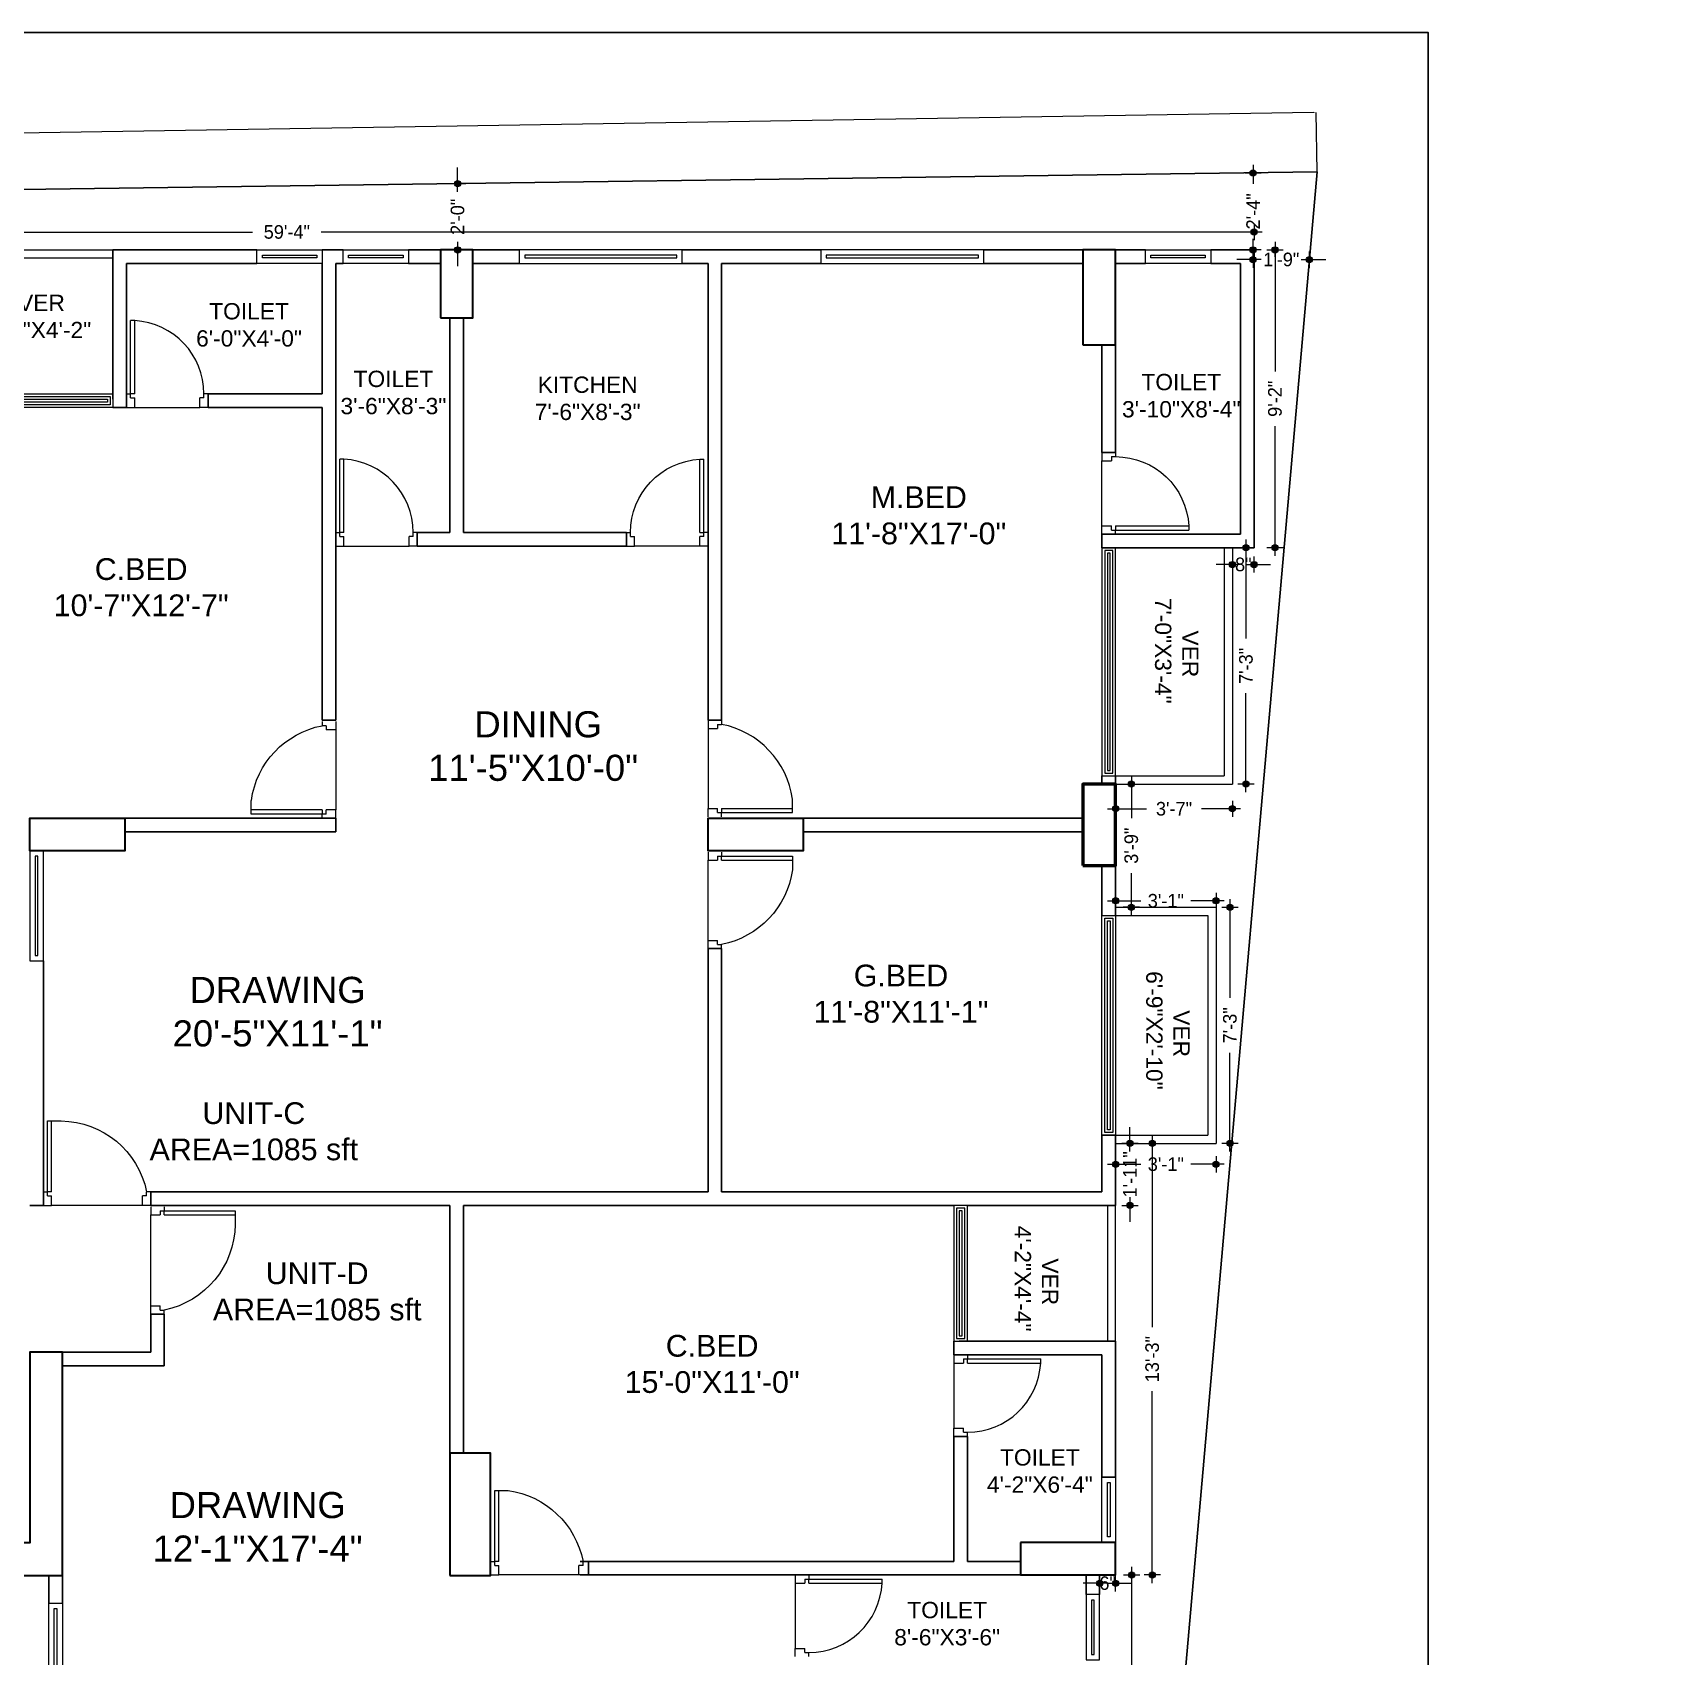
# Model space of a CAD drawing. Header units: feet. Extents: x 26 to 44756, y -209071 to 1253.
# Drawn here: x 5404 to 6002, y 455 to 1053 of the extents above; entities that cross this region are included whole.
import ezdxf

# ---------------------------------------------------------------- set-up
doc = ezdxf.new("R2010")
doc.units = ezdxf.units.FT
doc.header["$MEASUREMENT"] = 0
doc.layers.get('0').update_dxf_attribs({"lineweight": 0})
doc.layers.get('Defpoints').update_dxf_attribs({"lineweight": 15})
for name, color, linetype, lineweight in [('Arrow-Z', 222, 'Continuous', 0), ('COLUMN', 1, 'Continuous', 50), ('Column_Zakirul', 10, 'Continuous', 30), ('DOOR', 13, 'Continuous', 20), ('VER', 30, 'Continuous', 15), ('wall', 250, 'Continuous', 0), ('WALL (I)', 7, 'Continuous', 0), ('WALL 0.30', 3, 'Continuous', 0), ('WIN', 132, 'Continuous', 9)]:
    doc.layers.add(name, color=color, linetype=linetype, lineweight=lineweight)
doc.layers.add('Boundary Line', color=1, linetype='Continuous')
doc.styles.add('1-2', font='arial.ttf')
doc.styles.add('a', font='times.ttf', dxfattribs={"height": 1})
doc.styles.add('arial narrow', font='ARIALN.TTF')
doc.styles.add('DIM', font='arial.ttf', dxfattribs={"width": 0.9, "height": 7})
doc.dimstyles.new('New Dimnsion_Z', dxfattribs={"dimtxt": 5, "dimasz": 3, "dimexe": 0, "dimexo": 0, "dimgap": 0.5, "dimtad": 0, "dimdec": 0, "dimzin": 3, "dimdsep": 46, "dimlunit": 4, "dimtxsty": 'Standard', "dimblk": 'Arrow', "dimcen": 0, "dimse1": 1, "dimse2": 1, "dimclrd": 253, "dimclre": 253, "dimclrt": 142, "dimadec": 1, "dimazin": 1, "dimtfac": 1, "dimtdec": 0, "dimtix": 1, "dimtofl": 0, "dimtmove": 1, "dimatfit": 3, "dimldrblk": 'Arrow', "dimfxl": 3, "dimtolj": 1, "dimtzin": 0, "dimlwd": -1, "dimlwe": -1, "dimarcsym": 0})
doc.dimstyles.new('STANDARD$0', dxfattribs={"dimscale": 0, "dimtxt": 10, "dimasz": 8, "dimexe": 6, "dimexo": 8, "dimgap": 3, "dimtad": 1, "dimdec": 1, "dimzin": 3, "dimdsep": 46, "dimlunit": 4, "dimtxsty": 'DIM', "dimblk": 'DOTSMALL', "dimcen": 0, "dimclrd": 6, "dimclre": 6, "dimclrt": 256, "dimadec": 0, "dimazin": 0, "dimtfac": 1, "dimtdec": 1, "dimtofl": 0, "dimtmove": 2, "dimatfit": 1, "dimldrblk": 'DOTSMALL', "dimfxl": 1, "dimtolj": 1, "dimtzin": 0, "dimarcsym": 0})

# ---------------------------------------------------------------- blocks, each defined once
blk = doc.blocks.new('D2')
at = {"layer": 'DOOR', "linetype": 'ByBlock'}
for p, q in [((-5, 0), (-5, -1.5)), ((0, 0), (0, -3)), ((-3.5, -1.5), (-3.5, -3)), ((-31.96, -27), (-31.96, -28.5)), ((-5, -27), (-31.96, -27)), ((-5, -28.5), (-31.96, -28.5)), ((-5, -27), (-5, -28.5)), ((-5, -30), (-5, -28.5)), ((-3.5, -28.5), (-3.5, -27)), ((0, -30), (0, -27))]:
    blk.add_line(p, q, dxfattribs=at)
for points in [[(-3.5, -1.5), (-5, -1.5)], [(0, -3), (-3.5, -3)], [(-3.5, -28.5), (-5, -28.5)], [(0, -27), (-3.5, -27)]]:
    blk.add_lwpolyline(points, dxfattribs=at)
blk.add_arc((-5, -28.5), 27, 90, 176.81526, dxfattribs=at)
blk = doc.blocks.new('DOOOO')
at = {"layer": 'DOOR'}
blk.add_line((103921.78, 4820.01), (103945.78, 4820.01), dxfattribs=at)
at = {"layer": 'DOOR', "rotation": 270}
blk.add_blockref('D2', (103948.78, 4820.01), dxfattribs=at)
blk = doc.blocks.new('d 36')
at = {"layer": 'DOOR'}
for p, q in [((114513.84, 20341.86), (114508.84, 20341.86)), ((114512.34, 20315.79), (114512.34, 20341.86)), ((114513.84, 20315.79), (114513.84, 20341.86)), ((114479.84, 20315.79), (114481.34, 20315.79)), ((114512.34, 20315.79), (114513.84, 20315.79)), ((114515.34, 20315.79), (114513.84, 20315.79)), ((114479.84, 20310.79), (114482.84, 20310.79)), ((114481.34, 20314.29), (114482.84, 20314.29)), ((114482.84, 20310.79), (114512.34, 20310.79)), ((114513.84, 20314.29), (114512.34, 20314.29)), ((114515.34, 20310.79), (114512.34, 20310.79))]:
    blk.add_line(p, q, dxfattribs=at)
for points in [[(114481.34, 20314.29), (114481.34, 20315.79)], [(114513.84, 20314.29), (114513.84, 20315.79)], [(114482.84, 20310.79), (114482.84, 20314.29)], [(114512.34, 20310.79), (114512.34, 20314.29)]]:
    blk.add_lwpolyline(points, dxfattribs=at)
blk.add_arc((114513.35, 20309.56), 32.61, 97.94778, 168.98864, dxfattribs=at)
blk = doc.blocks.new('d40')
at = {"layer": 'DOOR'}
for p, q in [((66129.59, 28438.54), (66124.59, 28438.54)), ((66128.09, 28412.47), (66128.09, 28438.54)), ((66129.59, 28412.47), (66129.59, 28438.54)), ((66091.59, 28412.47), (66093.09, 28412.47)), ((66128.09, 28412.47), (66129.59, 28412.47)), ((66131.09, 28412.47), (66129.59, 28412.47)), ((66091.59, 28407.47), (66094.59, 28407.47)), ((66093.09, 28410.97), (66094.59, 28410.97)), ((66129.59, 28410.97), (66128.09, 28410.97)), ((66131.09, 28407.47), (66128.09, 28407.47))]:
    blk.add_line(p, q, dxfattribs=at)
for points in [[(66093.09, 28410.97), (66093.09, 28412.47)], [(66129.59, 28410.97), (66129.59, 28412.47)], [(66094.59, 28407.47), (66094.59, 28410.97)], [(66128.09, 28407.47), (66128.09, 28410.97)]]:
    blk.add_lwpolyline(points, dxfattribs=at)
blk.add_arc((66124.92, 28406.07), 32.47, 90.58736, 168.63094, dxfattribs=at)
blk = doc.blocks.new('*D9')
at = {"layer": 'Defpoints', "color": 0, "ltscale": 2, "transparency": 16777216}
for p in [(5876, 1023.57), (5876.34, 1001.67, 821.93), (4487.05, 979.51, 821.93)]:
    blk.add_point(p, dxfattribs=at)
at = {"layer": 'wall', "color": 7, "ltscale": 2, "transparency": 16777216}
for p, q in [((5875, 1023.56), (5222.61, 1013.15)), ((5876.34, 1001.67), (5876, 1023.57)), ((4487.7, 1001.43), (5140.08, 1011.83)), ((4487.05, 979.51), (4486.7, 1001.41))]:
    blk.add_line(p, q, dxfattribs=at)
for points in [[(5874.99, 1023.73), (5875, 1023.39), (5876, 1023.57)], [(4487.7, 1001.59), (4487.71, 1001.26), (4486.7, 1001.41)]]:
    blk.add_solid(points, dxfattribs=at)
at = {"layer": 'wall', "color": 7, "ltscale": 2, "transparency": 16777216, "insert": (5181.35, 1012.49), "char_height": 20, "attachment_point": 5, "rotation": 0.91404, "style": '1-2'}
blk.add_mtext('\\A1;115\'-9"', dxfattribs=at)
blk = doc.blocks.new('Arrow')
at = {"layer": 'Arrow-Z', "ltscale": 10}
h = blk.add_hatch(color=256, dxfattribs=at)
h.dxf.hatch_style = 1
edge = h.paths.add_edge_path()
edge.add_arc((0, 0), 0.377, 0, 360)
for p, q in [((1, 0), (-1, 0)), ((0, 1), (0, -1))]:
    blk.add_line(p, q, dxfattribs=at)
blk.add_circle((0, 0), 0.377, dxfattribs=at)
blk = doc.blocks.new('*D26')
at = {"color": 253, "transparency": 16777216}
for p, q in [((5852.79, 998.35), (5852.79, 997.27)), ((5852.79, 976.02), (5852.79, 977.1))]:
    blk.add_line(p, q, dxfattribs=at)
at = {"layer": 'Defpoints', "color": 0, "transparency": 16777216}
for p in [(5852.79, 1001.35, 821.93), (5852.79, 1001.35), (5853.18, 973.02, 821.93)]:
    blk.add_point(p, dxfattribs=at)
at = {"color": 253, "transparency": 16777216, "xscale": 3, "yscale": 3, "zscale": 3}
for p, rotation in [((5852.79, 1001.35), 90), ((5852.79, 973.02), 270)]:
    blk.add_blockref('Arrow', p, dxfattribs=dict(at, rotation=rotation))
at = {"color": 142, "transparency": 16777216, "insert": (5852.79, 987.18), "char_height": 5, "attachment_point": 5, "rotation": 90}
blk.add_mtext('\\A1;2\'-4"', dxfattribs=at)
blk = doc.blocks.new('*D27')
at = {"color": 253, "transparency": 16777216}
for p, q in [((5849.79, 969.45), (5846.79, 969.45)), ((5876.51, 969.45), (5879.51, 969.45))]:
    blk.add_line(p, q, dxfattribs=at)
at = {"layer": 'Defpoints', "color": 0, "transparency": 16777216}
for p in [(5852.79, 970.02), (5873.51, 969.45), (5873.51, 969.36, 821.93)]:
    blk.add_point(p, dxfattribs=at)
at = {"color": 253, "transparency": 16777216, "xscale": 3, "yscale": 3, "zscale": 3}
blk.add_blockref('Arrow', (5852.79, 969.45), dxfattribs=at)
at = {"color": 253, "transparency": 16777216, "xscale": 3, "yscale": 3, "zscale": 3, "rotation": 180}
blk.add_blockref('Arrow', (5873.51, 969.45), dxfattribs=at)
at = {"color": 142, "transparency": 16777216, "insert": (5863.15, 969.45), "char_height": 5, "attachment_point": 5}
blk.add_mtext('\\A1;1\'-9"', dxfattribs=at)
blk = doc.blocks.new('*D28')
at = {"color": 253, "transparency": 16777216}
for p, q in [((5560.01, 1000.34), (5560.01, 1003.34)), ((5560.01, 970.02), (5560.01, 967.02))]:
    blk.add_line(p, q, dxfattribs=at)
at = {"layer": 'Defpoints', "color": 0, "transparency": 16777216}
for p in [(5557.75, 997.34, 821.93), (5560.01, 997.34), (5558.08, 973.02, 821.93)]:
    blk.add_point(p, dxfattribs=at)
at = {"color": 253, "transparency": 16777216, "xscale": 3, "yscale": 3, "zscale": 3}
for p, rotation in [((5560.01, 997.34), 270), ((5560.01, 973.02), 90)]:
    blk.add_blockref('Arrow', p, dxfattribs=dict(at, rotation=rotation))
at = {"color": 142, "transparency": 16777216, "insert": (5560.01, 985.18), "char_height": 5, "attachment_point": 5, "rotation": 90}
blk.add_mtext('\\A1;2\'-0"', dxfattribs=at)
blk = doc.blocks.new('*D15')
at = {"color": 253, "transparency": 16777216}
for p, q in [((5144.18, 979.57), (5484.6, 979.57)), ((5850.18, 979.57), (5509.76, 979.57))]:
    blk.add_line(p, q, dxfattribs=at)
at = {"layer": 'Defpoints', "color": 0, "transparency": 16777216}
for p in [(5853.18, 979.57), (5141.18, 973.02), (5853.18, 966.45, 821.93)]:
    blk.add_point(p, dxfattribs=at)
at = {"color": 253, "transparency": 16777216, "xscale": 3, "yscale": 3, "zscale": 3, "rotation": 180}
blk.add_blockref('Arrow', (5141.18, 979.57), dxfattribs=at)
at = {"color": 253, "transparency": 16777216, "xscale": 3, "yscale": 3, "zscale": 3}
blk.add_blockref('Arrow', (5853.18, 979.57), dxfattribs=at)
at = {"color": 142, "transparency": 16777216, "insert": (5497.18, 979.57), "char_height": 5, "attachment_point": 5}
blk.add_mtext('\\A1;59\'-4"', dxfattribs=at)
blk = doc.blocks.new('*D37')
at = {"color": 253, "transparency": 16777216}
for p, q in [((5842.18, 857.22), (5839.18, 857.22)), ((5856.18, 857.22), (5859.18, 857.22))]:
    blk.add_line(p, q, dxfattribs=at)
at = {"layer": 'Defpoints', "color": 0, "transparency": 16777216}
for p in [(5845.18, 863.4, 821.93), (5853.18, 863.4, 821.93), (5853.18, 857.22)]:
    blk.add_point(p, dxfattribs=at)
at = {"color": 253, "transparency": 16777216, "xscale": 3, "yscale": 3, "zscale": 3}
blk.add_blockref('Arrow', (5845.18, 857.22), dxfattribs=at)
at = {"color": 253, "transparency": 16777216, "xscale": 3, "yscale": 3, "zscale": 3, "rotation": 180}
blk.add_blockref('Arrow', (5853.18, 857.22), dxfattribs=at)
at = {"color": 142, "transparency": 16777216, "insert": (5849.18, 857.22), "char_height": 5, "attachment_point": 5}
blk.add_mtext('\\A1;8"', dxfattribs=at)
blk = doc.blocks.new('*D38')
at = {"color": 253, "transparency": 16777216}
for p, q in [((5860.85, 970.02), (5860.85, 928.29)), ((5860.85, 866.4), (5860.85, 908.13))]:
    blk.add_line(p, q, dxfattribs=at)
at = {"layer": 'Defpoints', "color": 0, "transparency": 16777216}
for p in [(5853.18, 973.02, 821.93), (5860.85, 973.02), (5853.18, 863.4, 821.93)]:
    blk.add_point(p, dxfattribs=at)
at = {"color": 253, "transparency": 16777216, "xscale": 3, "yscale": 3, "zscale": 3}
for p, rotation in [((5860.85, 973.02), 90), ((5860.85, 863.4), 270)]:
    blk.add_blockref('Arrow', p, dxfattribs=dict(at, rotation=rotation))
at = {"color": 142, "transparency": 16777216, "insert": (5860.85, 918.21), "char_height": 5, "attachment_point": 5, "rotation": 90}
blk.add_mtext('\\A1;9\'-2"', dxfattribs=at)
blk = doc.blocks.new('*D39')
at = {"color": 253, "transparency": 16777216}
for p, q in [((5850.17, 860.4), (5850.17, 829.99)), ((5850.17, 779.4), (5850.17, 809.82))]:
    blk.add_line(p, q, dxfattribs=at)
at = {"layer": 'Defpoints', "color": 0, "transparency": 16777216}
for p in [(5845.18, 863.4, 821.93), (5850.17, 863.4), (5845.18, 776.4, 821.93)]:
    blk.add_point(p, dxfattribs=at)
at = {"color": 253, "transparency": 16777216, "xscale": 3, "yscale": 3, "zscale": 3}
for p, rotation in [((5850.17, 863.4), 90), ((5850.17, 776.4), 270)]:
    blk.add_blockref('Arrow', p, dxfattribs=dict(at, rotation=rotation))
at = {"color": 142, "transparency": 16777216, "insert": (5850.17, 819.9), "char_height": 5, "attachment_point": 5, "rotation": 90}
blk.add_mtext('\\A1;7\'-3"', dxfattribs=at)
blk = doc.blocks.new('*D40')
at = {"color": 253, "transparency": 16777216}
for p, q in [((5805.18, 767.31), (5813.6, 767.31)), ((5842.18, 767.31), (5833.76, 767.31))]:
    blk.add_line(p, q, dxfattribs=at)
at = {"layer": 'Defpoints', "color": 0, "transparency": 16777216}
for p in [(5802.18, 776.4, 821.93), (5845.18, 776.4, 821.93), (5845.18, 767.31)]:
    blk.add_point(p, dxfattribs=at)
at = {"color": 253, "transparency": 16777216, "xscale": 3, "yscale": 3, "zscale": 3, "rotation": 180}
blk.add_blockref('Arrow', (5802.18, 767.31), dxfattribs=at)
at = {"color": 253, "transparency": 16777216, "xscale": 3, "yscale": 3, "zscale": 3}
blk.add_blockref('Arrow', (5845.18, 767.31), dxfattribs=at)
at = {"color": 142, "transparency": 16777216, "insert": (5823.68, 767.31), "char_height": 5, "attachment_point": 5}
blk.add_mtext('\\A1;3\'-7"', dxfattribs=at)
blk = doc.blocks.new('*D41')
at = {"color": 253, "transparency": 16777216}
for p, q in [((5805.18, 733.45), (5811.43, 733.45)), ((5836.18, 733.45), (5829.93, 733.45))]:
    blk.add_line(p, q, dxfattribs=at)
at = {"layer": 'Defpoints', "color": 0, "transparency": 16777216}
for p in [(5802.18, 733.45), (5802.18, 731.08, 821.93), (5839.18, 731.08, 821.93)]:
    blk.add_point(p, dxfattribs=at)
at = {"color": 253, "transparency": 16777216, "xscale": 3, "yscale": 3, "zscale": 3, "rotation": 180}
blk.add_blockref('Arrow', (5802.18, 733.45), dxfattribs=at)
at = {"color": 253, "transparency": 16777216, "xscale": 3, "yscale": 3, "zscale": 3}
blk.add_blockref('Arrow', (5839.18, 733.45), dxfattribs=at)
at = {"color": 142, "transparency": 16777216, "insert": (5820.68, 733.45), "char_height": 5, "attachment_point": 5}
blk.add_mtext('\\A1;3\'-1"', dxfattribs=at)
blk = doc.blocks.new('*D42')
at = {"color": 253, "transparency": 16777216}
for p, q in [((5807.98, 773.4), (5807.98, 763.82)), ((5807.98, 734.08), (5807.98, 743.66))]:
    blk.add_line(p, q, dxfattribs=at)
at = {"layer": 'Defpoints', "color": 0, "transparency": 16777216}
for p in [(5809.2, 776.4, 821.93), (5807.17, 731.08, 821.93), (5807.98, 731.08)]:
    blk.add_point(p, dxfattribs=at)
at = {"color": 253, "transparency": 16777216, "xscale": 3, "yscale": 3, "zscale": 3}
for p, rotation in [((5807.98, 776.4), 90), ((5807.98, 731.08), 270)]:
    blk.add_blockref('Arrow', p, dxfattribs=dict(at, rotation=rotation))
at = {"color": 142, "transparency": 16777216, "insert": (5807.98, 753.74), "char_height": 5, "attachment_point": 5, "rotation": 90}
blk.add_mtext('\\A1;3\'-9"', dxfattribs=at)
blk = doc.blocks.new('*D43')
at = {"color": 253, "transparency": 16777216}
for p, q in [((5844.27, 728.08), (5844.27, 697.72)), ((5844.27, 647.19), (5844.27, 677.55))]:
    blk.add_line(p, q, dxfattribs=at)
at = {"layer": 'Defpoints', "color": 0, "transparency": 16777216}
for p in [(5839.18, 731.08, 821.93), (5839.18, 644.19, 821.93), (5844.27, 644.19)]:
    blk.add_point(p, dxfattribs=at)
at = {"color": 253, "transparency": 16777216, "xscale": 3, "yscale": 3, "zscale": 3}
for p, rotation in [((5844.27, 731.08), 90), ((5844.27, 644.19), 270)]:
    blk.add_blockref('Arrow', p, dxfattribs=dict(at, rotation=rotation))
at = {"color": 142, "transparency": 16777216, "insert": (5844.27, 687.63), "char_height": 5, "attachment_point": 5, "rotation": 90}
blk.add_mtext('\\A1;7\'-3"', dxfattribs=at)
blk = doc.blocks.new('*D44')
at = {"color": 253, "transparency": 16777216}
for p, q in [((5805.18, 636.52), (5811.43, 636.52)), ((5836.18, 636.52), (5829.93, 636.52))]:
    blk.add_line(p, q, dxfattribs=at)
at = {"layer": 'Defpoints', "color": 0, "transparency": 16777216}
for p in [(5802.18, 644.19, 821.93), (5839.18, 644.19, 821.93), (5802.18, 636.52)]:
    blk.add_point(p, dxfattribs=at)
at = {"color": 253, "transparency": 16777216, "xscale": 3, "yscale": 3, "zscale": 3, "rotation": 180}
blk.add_blockref('Arrow', (5802.18, 636.52), dxfattribs=at)
at = {"color": 253, "transparency": 16777216, "xscale": 3, "yscale": 3, "zscale": 3}
blk.add_blockref('Arrow', (5839.18, 636.52), dxfattribs=at)
at = {"color": 142, "transparency": 16777216, "insert": (5820.68, 636.52), "char_height": 5, "attachment_point": 5}
blk.add_mtext('\\A1;3\'-1"', dxfattribs=at)
blk = doc.blocks.new('*D45')
at = {"color": 253, "transparency": 16777216}
for p, q in [((5807.43, 647.19), (5807.43, 650.19)), ((5807.43, 618.36), (5807.43, 615.36))]:
    blk.add_line(p, q, dxfattribs=at)
at = {"layer": 'Defpoints', "color": 0, "transparency": 16777216}
for p in [(5802.18, 644.19, 821.93), (5807.43, 621.36), (44755.79, 621.36, 821.93)]:
    blk.add_point(p, dxfattribs=at)
at = {"color": 253, "transparency": 16777216, "xscale": 3, "yscale": 3, "zscale": 3}
for p, rotation in [((5807.43, 644.19), 270), ((5807.43, 621.36), 90)]:
    blk.add_blockref('Arrow', p, dxfattribs=dict(at, rotation=rotation))
at = {"color": 142, "transparency": 16777216, "insert": (5807.43, 632.78), "char_height": 5, "attachment_point": 5, "rotation": 90}
blk.add_mtext('\\A1;1\'-11"', dxfattribs=at)
blk = doc.blocks.new('*D46')
at = {"color": 253, "transparency": 16777216}
for p, q in [((5815.66, 641.19), (5815.66, 576.53)), ((5815.66, 488.36), (5815.66, 553.03))]:
    blk.add_line(p, q, dxfattribs=at)
at = {"layer": 'Defpoints', "color": 0, "transparency": 16777216}
for p in [(5815.66, 644.19), (5820.68, 644.19, 821.93), (5802.18, 485.36, 821.93)]:
    blk.add_point(p, dxfattribs=at)
at = {"color": 253, "transparency": 16777216, "xscale": 3, "yscale": 3, "zscale": 3}
for p, rotation in [((5815.66, 644.19), 90), ((5815.66, 485.36), 270)]:
    blk.add_blockref('Arrow', p, dxfattribs=dict(at, rotation=rotation))
at = {"color": 142, "transparency": 16777216, "insert": (5815.66, 564.78), "char_height": 5, "attachment_point": 5, "rotation": 90}
blk.add_mtext('\\A1;13\'-3"', dxfattribs=at)
blk = doc.blocks.new('*D47')
at = {"color": 253, "transparency": 16777216}
for p, q in [((5793.31, 482.33), (5790.31, 482.33)), ((5805.18, 482.33), (5808.18, 482.33))]:
    blk.add_line(p, q, dxfattribs=at)
at = {"layer": 'Defpoints', "color": 0, "transparency": 16777216}
for p in [(5796.31, 485.36, 821.93), (5802.18, 485.36, 821.93), (5802.18, 482.33)]:
    blk.add_point(p, dxfattribs=at)
at = {"color": 253, "transparency": 16777216, "xscale": 3, "yscale": 3, "zscale": 3}
blk.add_blockref('Arrow', (5796.31, 482.33), dxfattribs=at)
at = {"color": 253, "transparency": 16777216, "xscale": 3, "yscale": 3, "zscale": 3, "rotation": 180}
blk.add_blockref('Arrow', (5802.18, 482.33), dxfattribs=at)
at = {"color": 142, "transparency": 16777216, "insert": (5799.24, 482.33), "char_height": 5, "attachment_point": 5}
blk.add_mtext('\\A1;6"', dxfattribs=at)
blk = doc.blocks.new('*D48')
at = {"color": 253, "transparency": 16777216}
for p, q in [((5808.08, 482.36), (5808.08, 424.46)), ((5808.08, 343.89), (5808.08, 401.79))]:
    blk.add_line(p, q, dxfattribs=at)
at = {"layer": 'Defpoints', "color": 0, "transparency": 16777216}
for p in [(5800.33, 485.36, 821.93), (5808.08, 485.36), (5796.31, 340.89, 821.93)]:
    blk.add_point(p, dxfattribs=at)
at = {"color": 253, "transparency": 16777216, "xscale": 3, "yscale": 3, "zscale": 3}
for p, rotation in [((5808.08, 485.36), 90), ((5808.08, 340.89), 270)]:
    blk.add_blockref('Arrow', p, dxfattribs=dict(at, rotation=rotation))
at = {"color": 142, "transparency": 16777216, "insert": (5808.08, 413.13), "char_height": 5, "attachment_point": 5, "rotation": 90}
blk.add_mtext('\\A1;12\'-0"', dxfattribs=at)

msp = doc.modelspace()

# ---------------------------------------------------------------- linework, layer by layer
at = {"color": 7, "lineweight": 25, "ltscale": 2}
for p, q in [((5433.18, 973.02, 821.93), (5433.18, 920.02, 821.93)), ((5433.18, 973.02, 821.93), (5486.18, 973.02, 821.93)), ((5510.18, 973.02, 821.93), (5517.93, 973.02, 821.93)), ((5541.93, 973.02, 821.93), (5553.68, 973.02, 821.93)), ((5565.68, 973.02, 821.93), (5582.71, 973.02, 821.93)), ((5642.71, 973.02, 821.93), (5693.68, 973.02, 821.93)), ((5753.68, 973.02, 821.93), (5790.18, 973.02, 821.93)), ((5802.18, 973.02, 821.93), (5813.18, 973.02, 821.93)), ((5837.18, 973.02, 821.93), (5853.18, 973.02, 821.93)), ((5853.18, 973.02, 821.93), (5853.18, 863.4, 821.93)), ((5438.18, 968.02, 821.93), (5438.18, 915.02, 821.93)), ((5438.18, 968.02, 821.93), (5486.18, 968.02, 821.93)), ((5510.18, 968.02, 821.93), (5510.18, 920.02, 821.93)), ((5515.18, 968.02, 821.93), (5515.18, 799.9, 821.93)), ((5515.18, 968.02, 821.93), (5517.93, 968.02, 821.93)), ((5541.93, 968.02, 821.93), (5553.68, 968.02, 821.93)), ((5565.68, 968.02, 821.93), (5582.71, 968.02, 821.93)), ((5642.71, 968.02, 821.93), (5652.18, 968.02, 821.93)), ((5652.18, 968.02, 821.93), (5652.18, 799.9, 821.93)), ((5657.18, 968.02, 821.93), (5657.18, 799.9, 821.93)), ((5657.18, 968.02, 821.93), (5693.68, 968.02, 821.93)), ((5753.68, 968.02, 821.93), (5790.18, 968.02, 821.93)), ((5802.18, 968.02, 821.93), (5813.18, 968.02, 821.93)), ((5837.18, 968.02, 821.93), (5848.18, 968.02, 821.93)), ((5848.18, 968.02, 821.93), (5848.18, 868.4, 821.93)), ((5557.18, 948.02, 821.93), (5557.18, 869.02, 821.93)), ((5562.18, 948.02, 821.93), (5562.18, 869.02, 821.93)), ((5797.18, 938.02, 821.93), (5797.18, 898.4, 821.93)), ((5802.18, 938.02, 821.93), (5802.18, 898.4, 821.93)), ((5433.18, 920.02, 821.93), (5433.18, 918.02, 821.93)), ((5468.18, 920.02, 821.93), (5510.18, 920.02, 821.93)), ((5468.18, 920.02, 821.93), (5468.18, 915.02, 821.93)), ((5433.18, 915.02, 821.93), (5438.18, 915.02, 821.93)), ((5468.18, 915.02, 821.93), (5510.18, 915.02, 821.93)), ((5510.18, 915.02, 821.93), (5510.18, 799.9, 821.93)), ((5797.18, 898.4, 821.93), (5802.18, 898.4, 821.93)), ((5545.18, 869.02, 821.93), (5557.18, 869.02, 821.93)), ((5545.18, 869.02, 821.93), (5545.18, 864.02, 821.93)), ((5562.18, 869.02, 821.93), (5622.18, 869.02, 821.93)), ((5622.18, 869.02, 821.93), (5622.18, 864.02, 821.93)), ((5797.18, 868.4, 821.93), (5797.18, 863.4, 821.93)), ((5797.18, 868.4, 821.93), (5848.18, 868.4, 821.93)), ((5545.18, 864.02, 821.93), (5622.18, 864.02, 821.93)), ((5797.18, 863.4, 821.93), (5802.18, 863.4, 821.93)), ((5802.18, 863.4, 821.93), (5853.18, 863.4, 821.93)), ((5510.18, 799.9, 821.93), (5515.18, 799.9, 821.93)), ((5652.18, 799.9, 821.93), (5657.18, 799.9, 821.93)), ((5797.18, 779.47, 821.93), (5797.18, 776.4, 821.93)), ((5802.18, 779.47, 821.93), (5802.18, 776.4, 821.93)), ((5437.58, 763.9, 821.93), (5515.18, 763.9, 821.93)), ((5515.18, 763.9, 821.93), (5515.18, 758.9, 821.93)), ((5687.18, 763.9, 821.93), (5790.18, 763.9, 821.93)), ((5437.58, 758.9, 821.93), (5515.18, 758.9, 821.93)), ((5687.18, 758.9, 821.93), (5790.18, 758.9, 821.93)), ((5797.18, 746.4, 821.93), (5797.18, 728.08, 821.93)), ((5802.18, 746.4, 821.93), (5802.18, 728.08, 821.93)), ((5652.18, 715.9, 821.93), (5652.18, 626.36, 821.93)), ((5652.18, 715.9, 821.93), (5652.18, 626.36, 821.93)), ((5652.18, 715.9, 821.93), (5657.18, 715.9, 821.93)), ((5657.18, 715.9, 821.93), (5657.18, 626.36, 821.93)), ((5657.18, 715.9, 821.93), (5657.18, 626.36, 821.93)), ((5407.58, 711.36, 821.93), (5407.58, 621.36, 821.93)), ((5797.18, 647.19, 821.93), (5797.18, 626.36, 821.93)), ((5802.18, 647.19, 821.93), (5802.18, 621.36, 821.93)), ((5447.08, 626.36, 821.93), (5652.18, 626.36, 821.93)), ((5447.08, 626.36, 821.93), (5447.08, 623.36, 821.93)), ((5447.08, 625.86, 821.93), (5447.08, 621.36, 821.93)), ((5657.18, 626.36, 821.93), (5797.18, 626.36, 821.93)), ((5402.58, 621.36, 821.93), (5407.58, 621.36, 821.93)), ((5447.08, 621.36, 821.93), (5557.18, 621.36, 821.93)), ((5557.18, 621.36, 821.93), (5557.18, 515.36, 821.93)), ((5557.18, 621.36, 821.93), (5557.18, 530.15, 821.93)), ((5562.18, 621.36, 821.93), (5742.66, 621.36, 821.93)), ((5562.18, 621.36, 821.93), (5562.18, 530.15, 821.93)), ((5562.18, 621.36, 821.93), (5562.18, 530.15, 821.93)), ((5747.66, 621.36, 821.93), (5802.18, 621.36, 821.93)), ((5452.08, 581.36, 821.93), (5447.08, 581.36, 821.93)), ((5447.08, 581.36, 821.93), (5447.08, 567.36, 821.93)), ((5452.08, 562.36, 821.93), (5452.08, 581.36, 821.93)), ((5742.66, 571.36, 821.93), (5742.66, 566.36, 821.93)), ((5744.66, 571.36, 821.93), (5747.66, 571.36, 821.93)), ((5747.66, 571.36, 821.93), (5802.18, 571.36, 821.93)), ((5802.18, 571.36, 821.93), (5802.18, 521.36, 821.93)), ((5414.58, 567.36, 821.93), (5447.08, 567.36, 821.93)), ((5742.66, 566.36, 821.93), (5797.18, 566.36, 821.93)), ((5797.18, 566.36, 821.93), (5797.18, 521.36, 821.93)), ((5414.58, 562.36, 821.93), (5452.08, 562.36, 821.93)), ((5742.66, 536.36, 821.93), (5747.66, 536.36, 821.93)), ((5742.66, 536.36, 821.93), (5742.66, 490.36, 821.93)), ((5747.66, 536.36, 821.93), (5747.66, 490.36, 821.93)), ((5797.18, 521.36, 821.93), (5802.18, 521.36, 821.93)), ((5409.58, 485.15, 821.93), (5409.58, 475.02, 821.93)), ((5414.58, 485.15, 821.93), (5414.58, 475.02, 821.93)), ((5605.18, 490.36, 821.93), (5742.66, 490.36, 821.93)), ((5605.18, 485.36, 821.93), (5767.18, 485.36, 821.93)), ((5608.18, 485.36, 821.93), (5608.18, 490.36, 821.93)), ((5747.66, 490.36, 821.93), (5767.18, 490.36, 821.93)), ((5791.31, 478.13, 821.93), (5791.31, 485.36, 821.93)), ((5796.31, 478.13, 821.93), (5796.31, 485.36, 821.93))]:
    msp.add_line(p, q, dxfattribs=at)
msp.add_lwpolyline([(4266.55, 1052.99), (5917.26, 1052.99), (5917.26, 14.05), (4266.55, 14.05)], close=True, dxfattribs=at)
at = {"layer": 'Boundary Line'}
for p, q in [((4551.34, 983.64, 821.93), (5876.34, 1001.67, 821.93)), ((5876.34, 1001.67, 821.93), (5806.03, 200.57, 821.93))]:
    msp.add_line(p, q, dxfattribs=at)
at = {"layer": 'COLUMN', "ltscale": 85, "elevation": 821.93}
msp.add_lwpolyline([(5790.18, 746.4), (5802.18, 746.4), (5802.18, 776.4), (5790.18, 776.4)], close=True, dxfattribs=at)
at = {"layer": 'Column_Zakirul', "ltscale": 85, "elevation": 821.93}
for points in [[(5553.68, 948.02), (5565.68, 948.02), (5565.68, 973.02), (5553.68, 973.02)], [(5790.18, 938.02), (5802.18, 938.02), (5802.18, 973.02), (5790.18, 973.02)], [(5790.18, 746.4), (5802.18, 746.4), (5802.18, 776.4), (5790.18, 776.4)], [(5437.58, 763.9), (5437.58, 751.9), (5402.58, 751.9), (5402.58, 763.9)], [(5687.18, 763.9), (5687.18, 751.9), (5652.18, 751.9), (5652.18, 763.9)], [(5312.58, 567.36), (5300.58, 567.36), (5300.58, 485.15), (5414.58, 485.15), (5414.58, 567.36), (5402.58, 567.36), (5402.58, 497.15), (5312.58, 497.15)], [(5557.18, 485.15), (5572.18, 485.15), (5572.18, 530.15), (5557.18, 530.15)], [(5767.18, 497.36), (5767.18, 485.36), (5802.18, 485.36), (5802.18, 497.36)]]:
    msp.add_lwpolyline(points, close=True, dxfattribs=at)
at = {"layer": 'DOOR'}
for p, q in [((5444.08, 621.36, 821.93), (5410.58, 621.36, 821.93)), ((5447.08, 584.36, 821.93), (5447.08, 617.86, 821.93))]:
    msp.add_line(p, q, dxfattribs=at)
at = {"layer": 'VER', "ltscale": 85}
for p, q in [((5378.58, 973.02, 821.93), (5433.18, 973.02, 821.93)), ((5381.58, 970.02, 821.93), (5433.18, 970.02, 821.93)), ((5842.18, 863.4, 821.93), (5842.18, 779.47, 821.93)), ((5845.18, 863.4, 821.93), (5845.18, 776.4, 821.93)), ((5797.18, 779.47, 821.93), (5842.18, 779.47, 821.93)), ((5802.18, 776.4, 821.93), (5845.18, 776.4, 821.93)), ((5802.18, 731.08, 821.93), (5839.18, 731.08, 821.93)), ((5839.18, 731.08, 821.93), (5839.18, 644.19, 821.93)), ((5797.18, 728.08, 821.93), (5836.18, 728.08, 821.93)), ((5836.18, 728.08, 821.93), (5836.18, 647.19, 821.93)), ((5797.18, 647.19, 821.93), (5836.18, 647.19, 821.93)), ((5802.18, 644.19, 821.93), (5839.18, 644.19, 821.93)), ((5799.18, 621.36, 821.93), (5799.18, 571.36, 821.93)), ((5802.18, 571.36, 821.93), (5802.18, 621.36, 821.93))]:
    msp.add_line(p, q, dxfattribs=at)
at = {"layer": 'wall', "color": 5, "ltscale": 85, "elevation": 821.93}
for points in [[(5486.18, 973.02), (5510.18, 973.02), (5510.18, 968.02), (5486.18, 968.02)], [(5488.18, 971.02), (5508.18, 971.02), (5508.18, 970.02), (5488.18, 970.02)], [(5517.93, 973.02), (5541.93, 973.02), (5541.93, 968.02), (5517.93, 968.02)], [(5519.93, 971.02), (5539.93, 971.02), (5539.93, 970.02), (5519.93, 970.02)], [(5582.71, 968.02), (5642.71, 968.02), (5642.71, 973.02), (5582.71, 973.02)], [(5584.71, 970.02), (5640.71, 970.02), (5640.71, 971.02), (5584.71, 971.02)], [(5693.68, 968.02), (5753.68, 968.02), (5753.68, 973.02), (5693.68, 973.02)], [(5695.68, 970.02), (5751.68, 970.02), (5751.68, 971.02), (5695.68, 971.02)], [(5813.18, 973.02), (5837.18, 973.02), (5837.18, 968.02), (5813.18, 968.02)], [(5815.18, 971.02), (5835.18, 971.02), (5835.18, 970.02), (5815.18, 970.02)], [(5433.18, 915.02), (5383.58, 915.02), (5383.58, 920.02), (5433.18, 920.02)], [(5432.18, 916.02), (5384.58, 916.02), (5384.58, 919.02), (5432.18, 919.02)], [(5431.18, 917.02), (5385.58, 917.02), (5385.58, 918.02), (5431.18, 918.02)], [(5797.18, 779.47), (5802.18, 779.47), (5802.18, 863.4), (5797.18, 863.4)], [(5798.18, 780.47), (5801.18, 780.47), (5801.18, 862.4), (5798.18, 862.4)], [(5799.18, 781.47), (5800.18, 781.47), (5800.18, 861.4), (5799.18, 861.4)], [(5402.58, 711.36), (5407.58, 711.36), (5407.58, 751.9), (5402.58, 751.9)], [(5404.58, 713.36), (5405.58, 713.36), (5405.58, 749.9), (5404.58, 749.9)], [(5797.18, 728.08), (5802.18, 728.08), (5802.18, 647.19), (5797.18, 647.19)], [(5798.18, 727.08), (5801.18, 727.08), (5801.18, 648.19), (5798.18, 648.19)], [(5799.18, 726.08), (5800.18, 726.08), (5800.18, 649.19), (5799.18, 649.19)], [(5742.66, 571.36), (5747.66, 571.36), (5747.66, 621.36), (5742.66, 621.36)], [(5743.66, 572.36), (5746.66, 572.36), (5746.66, 620.36), (5743.66, 620.36)], [(5744.66, 573.36), (5745.66, 573.36), (5745.66, 619.36), (5744.66, 619.36)], [(5797.18, 521.36), (5802.18, 521.36), (5802.18, 497.36), (5797.18, 497.36)], [(5799.18, 519.36), (5800.18, 519.36), (5800.18, 499.36), (5799.18, 499.36)], [(5409.58, 475.02), (5414.58, 475.02), (5414.58, 415.02), (5409.58, 415.02)], [(5411.58, 473.02), (5412.58, 473.02), (5412.58, 417.02), (5411.58, 417.02)], [(5796.31, 478.13), (5791.31, 478.13), (5791.31, 454.13), (5796.31, 454.13)], [(5794.31, 476.13), (5793.31, 476.13), (5793.31, 456.13), (5794.31, 456.13)]]:
    msp.add_lwpolyline(points, close=True, dxfattribs=at)

# ---------------------------------------------------------------- block references
at = {"layer": 'wall', "color": 0}
for p in [(-98480.6, -3904.99, 821.93), (-98403.6, -3955.99, 821.93)]:
    msp.add_blockref('DOOOO', p, dxfattribs=at)
at = {"layer": 'wall', "color": 0, "xscale": -1, "rotation": 270}
msp.add_blockref('DOOOO', (977.17, -103050.37, 821.93), dxfattribs=at)
at = {"layer": 'wall', "color": 0, "xscale": -1}
msp.add_blockref('DOOOO', (109570.96, -3955.99, 821.93), dxfattribs=at)
at = {"layer": 'wall', "color": 0, "rotation": 270}
for p in [(922.66, 104485.14, 821.93), (864.3, 104404.14, 821.93)]:
    msp.add_blockref('DOOOO', p, dxfattribs=at)
at = {"layer": 'WALL 0.30', "xscale": -1}
msp.add_blockref('d40', (71538.67, -27786.11, 821.93), dxfattribs=at)
at = {"layer": 'WALL 0.30', "xscale": -1, "rotation": 270}
msp.add_blockref('d40', (-22960.39, -65510.22, 821.93), dxfattribs=at)
at = {"layer": 'WIN', "color": 4, "xscale": -1}
for p, rotation in [((25825.97, 115279.24, 821.93), 90), ((-14658.61, -113763.94, 821.93), 270)]:
    msp.add_blockref('d 36', p, dxfattribs=dict(at, rotation=rotation))
at = {"layer": 'WIN', "color": 4, "rotation": 270}
msp.add_blockref('d 36', (-14658.61, 115279.74, 821.93), dxfattribs=at)
at = {"layer": 'WIN', "color": 4, "xscale": -1}
msp.add_blockref('d 36', (120087.52, -19825.43, 821.93), dxfattribs=at)

# ---------------------------------------------------------------- texts
at = {"layer": 'WALL (I)', "lineweight": 30}
for s, insert, char_height, attachment_point, style in [('{\\fArial|b0|i0|c0|p34; VER\\P4\'-4"X4\'-2"}', (5405.72, 948.52), 6, 5, 'arial narrow'), ('{\\fArial|b0|i0|c0|p34;M.BED\\P11\'-8"X17\'-0"}', (5729.76, 864.55), 8, 8, 'a'), ('{\\fArial|b0|i0|c0|p34;C.BED\\P10\'-7"X12\'-7"}', (5443.57, 838.09), 8, 8, 'a'), ('{\\fArial|b0|i0|c0|p34;G.BED\\P11\'-8"X11\'-1"}', (5723.21, 688.51), 8, 8, 'a'), ('{\\fArial|b0|i0|c0|p34;UNIT-C\\PAREA=1085 sft }', (5485.03, 637.87), 8, 8, 'a'), ('{\\fArial|b0|i0|c0|p34;UNIT-D\\PAREA=1085 sft }', (5508.34, 578.94), 8, 8, 'a'), ('{\\fArial|b0|i0|c0|p34;C.BED\\P15\'-0"X11\'-0"}', (5653.71, 552.25), 8, 8, 'a')]:
    msp.add_mtext(s, dxfattribs=dict(at, insert=insert, char_height=char_height, attachment_point=attachment_point, style=style))
at = {"layer": 'WALL (I)', "lineweight": 30, "char_height": 6, "width": 43.0809, "attachment_point": 8, "style": 'a'}
for s, insert in [('{\\fArial|b0|i0|c0|p34;TOILET\\P6\'-0"X4\'-0"}', (5483.27, 937.34)), ('{\\fArial|b0|i0|c0|p34;TOILET\\P3\'-6"X8\'-3"}', (5536.41, 912.45)), ('{\\fArial|b0|i0|c0|p34;KITCHEN\\P7\'-6"X8\'-3"}', (5607.9, 910.3)), ('{\\fArial|b0|i0|c0|p34;TOILET\\P3\'-10"X8\'-4"}', (5826.36, 911.28)), ('{\\fArial|b0|i0|c0|p34;TOILET\\P4\'-2"X6\'-4"}', (5774.31, 515.54)), ('{\\fArial|b0|i0|c0|p34;TOILET\\P8\'-6"X3\'-6"}', (5740.2, 459.37))]:
    msp.add_mtext(s, dxfattribs=dict(at, insert=insert))
at = {"layer": 'WALL (I)', "lineweight": 30, "char_height": 6, "attachment_point": 5, "rotation": 270, "style": 'arial narrow'}
for s, insert in [('{\\fArial|b0|i0|c0|p34; VER\\P7\'-0"X3\'-4"}', (5824.65, 825.5)), ('{\\fArial|b0|i0|c0|p34; VER\\P6\'-9"X2\'-10"}', (5821.41, 685.75)), ('{\\fArial|b0|i0|c0|p34; VER\\P4\'-2"X4\'-4"}', (5773.07, 594.42))]:
    msp.add_mtext(s, dxfattribs=dict(at, insert=insert))
at = {"layer": 'WALL (I)', "lineweight": 30, "char_height": 9.6, "width": 228.5529, "attachment_point": 5, "rotation": 0.00729, "style": 'a'}
for s, insert in [('{\\fArial|b0|i0|c0|p34; DINING\\P11\'-5"X10\'-0"}', (5587.82, 790.34)), ('{\\fArial|b0|i0|c0|p34;DRAWING\\P20\'-5"X11\'-1"}', (5493.77, 692.61)), ('{\\fArial|b0|i0|c0|p34;DRAWING\\P12\'-1"X17\'-4"}', (5486.44, 503.08))]:
    msp.add_mtext(s, dxfattribs=dict(at, insert=insert))

# ---------------------------------------------------------------- dimensions: what is measured, and where the dimension line sits
at = {"color": 6}
for base, p1, p2, picture, middle in [((5560.01, 997.34), (5558.08, 973.02, 821.93), (5557.75, 997.34, 821.93), '*D28', (5560.01, 985.18)), ((5852.79, 1001.35), (5853.18, 973.02, 821.93), (5852.79, 1001.35, 821.93), '*D26', (5852.79, 987.18)), ((5860.85, 973.02), (5853.18, 863.4, 821.93), (5853.18, 973.02, 821.93), '*D38', (5860.85, 918.21)), ((5850.17, 863.4), (5845.18, 776.4, 821.93), (5845.18, 863.4, 821.93), '*D39', (5850.17, 819.9)), ((5807.98, 731.08), (5809.2, 776.4, 821.93), (5807.17, 731.08, 821.93), '*D42', (5807.98, 753.74)), ((5844.27, 644.19), (5839.18, 731.08, 821.93), (5839.18, 644.19, 821.93), '*D43', (5844.27, 687.63)), ((5807.43, 621.36), (5802.18, 644.19, 821.93), (44755.79, 621.36, 821.93), '*D45', (5807.43, 632.78)), ((5815.66, 644.19), (5802.18, 485.36, 821.93), (5820.68, 644.19, 821.93), '*D46', (5815.66, 564.78)), ((5808.08, 485.36), (5796.31, 340.89, 821.93), (5800.33, 485.36, 821.93), '*D48', (5808.08, 413.13))]:
    dim = msp.add_linear_dim(base=base, p1=p1, p2=p2, angle=90, dimstyle='New Dimnsion_Z', dxfattribs=at)
    dim.commit()
    dim.dimension.update_dxf_attribs({"geometry": picture, "text_midpoint": middle})
for base, p1, p2, picture, middle in [((5853.18, 979.57), (5141.18, 973.02), (5853.18, 966.45, 821.93), '*D15', (5497.18, 979.57)), ((5873.51, 969.45), (5852.79, 970.02), (5873.51, 969.36, 821.93), '*D27', (5863.15, 969.45)), ((5853.18, 857.22), (5845.18, 863.4, 821.93), (5853.18, 863.4, 821.93), '*D37', (5849.18, 857.22)), ((5845.18, 767.31), (5802.18, 776.4, 821.93), (5845.18, 776.4, 821.93), '*D40', (5823.68, 767.31)), ((5802.18, 733.45), (5839.18, 731.08, 821.93), (5802.18, 731.08, 821.93), '*D41', (5820.68, 733.45)), ((5802.18, 636.52), (5839.18, 644.19, 821.93), (5802.18, 644.19, 821.93), '*D44', (5820.68, 636.52)), ((5802.18, 482.33), (5796.31, 485.36, 821.93), (5802.18, 485.36, 821.93), '*D47', (5799.24, 482.33))]:
    dim = msp.add_linear_dim(base=base, p1=p1, p2=p2, dimstyle='New Dimnsion_Z', dxfattribs=at)
    dim.commit()
    dim.dimension.update_dxf_attribs({"geometry": picture, "text_midpoint": middle})
at = {"layer": 'wall', "color": 0, "lineweight": 25, "ltscale": 2}
dim = msp.add_aligned_dim(p1=(4487.05, 979.51, 821.93), p2=(5876.34, 1001.67, 821.93), distance=21.91, dimstyle='STANDARD$0', override={"dimscale": 1, "dimtxt": 20, "dimasz": 1, "dimexe": 0, "dimexo": 0, "dimgap": 0.09, "dimtad": 0, "dimdec": 0, "dimtxsty": '1-2', "dimclrd": 7, "dimclre": 7, "dimclrt": 7, "dimtdec": 0, "dimatfit": 3, "dimlwd": 15, "dimlwe": 15}, dxfattribs=at)
dim.commit()
dim.dimension.update_dxf_attribs({"geometry": '*D9', "text_midpoint": (5181.35, 1012.49)})

doc.saveas('drawing.dxf')
